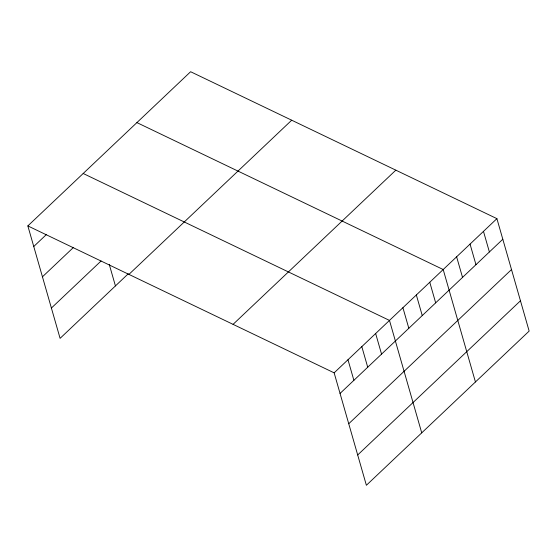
<?xml version="1.0" encoding="UTF-8"?>
<svg xmlns="http://www.w3.org/2000/svg" width="557" height="557" viewBox="0 0 557 557"><rect width="100%" height="100%" fill="white"/><g stroke="black" fill="none" stroke-linecap="round" stroke-linejoin="round"><path stroke-width="0.84" d="M27.85 225.912L190.619 71.721L496.907 218.65L529.15 331.088L366.381 485.279L334.144 372.842L27.85 225.912L60.093 338.35L128.249 273.786M33.754 246.507L46.335 234.594M42.443 276.815L73.259 247.628M51.397 308.042L101.082 260.982M128.925 274.399L291.694 120.208M233.07 324.355L395.832 170.163M334.144 372.842L496.907 218.65M340.048 393.437L502.818 239.245M348.738 423.745L511.507 269.553M357.691 454.972L520.461 300.78M136.904 122.603L443.198 269.532L475.434 381.97M83.188 173.492L389.482 320.414L421.726 432.852M483.483 231.371L489.387 251.966M470.052 244.091L475.957 264.686M456.622 256.812L462.533 277.407M429.767 282.253L435.671 302.848M416.344 294.973L422.248 315.568M402.913 307.694L408.817 328.289M375.648 333.525L381.552 354.12M361.813 346.628L367.717 367.223M347.979 359.738L353.883 380.334M109.256 264.394L115.431 285.929"/></g></svg>
